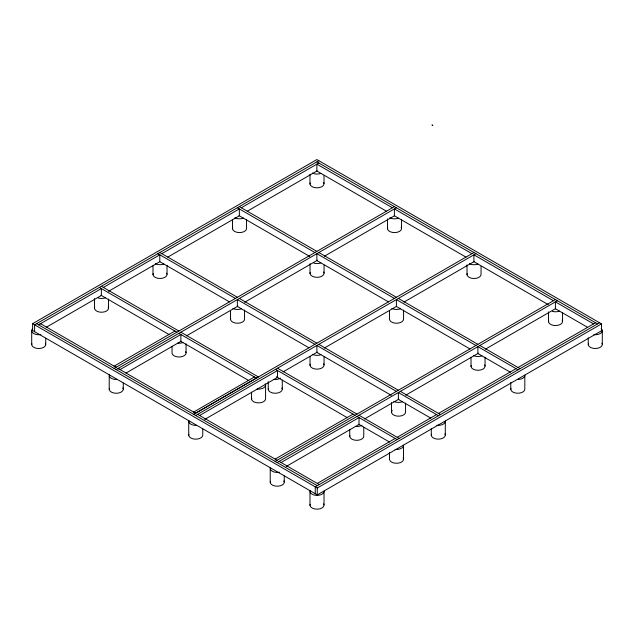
<?xml version="1.0" encoding="UTF-8"?>
<svg xmlns="http://www.w3.org/2000/svg" width="634" height="634" viewBox="0 0 634 634"><rect width="100%" height="100%" fill="white"/><g stroke="black" fill="none" stroke-linecap="round" stroke-linejoin="round"><path stroke-width="0.95" d="M32.619 323.665L316.873 159.562L601.515 323.895L601.515 330.782L317.269 494.892L32.619 330.552L32.619 323.665L317.269 488.006L601.515 323.895M318.854 160.703L34.608 324.814L34.608 331.701M103.342 287.432L159.792 254.836L159.792 261.723L108.477 291.355M161.821 253.663L239.343 208.911L239.343 215.798L167.788 257.111M241.332 207.762L318.854 163.001M46.219 327.295L101.361 295.46L101.361 288.573L38.587 324.814L40.584 323.673L116.125 367.284L114.088 366.167L174.913 331.043M247.3 211.201L317.151 170.871M432.277 124.835L431.92 125.041L432.911 125.611M114.136 368.433L394.403 206.621M116.125 369.582L396.393 207.77M186.404 335.893L237.829 306.198M244.684 302.244L317.539 260.178M324.394 256.223L394.681 215.639M126.055 373.03L180.88 341.377L180.88 334.49L120.056 369.606L118.067 368.457L195.629 413.194L258.418 376.961L180.88 332.192M254.44 376.961L193.616 412.076L195.605 413.225M193.647 414.335L473.915 252.522M195.629 415.484L475.904 253.671M199.599 415.484L277.518 370.502L277.518 377.388L204.734 419.407M283.057 371.896L317.341 352.1M324.196 348.145L396.195 306.579M403.906 302.125L474.192 261.549M275.132 459.095L353.051 414.105M275.14 461.394L555.416 299.573M277.113 462.527L557.405 300.722M281.1 462.535L359.018 417.552L359.018 424.439L286.235 466.458M364.55 418.947L398.834 399.158M405.697 395.196L478.551 353.138M485.406 349.175L555.685 308.599M317.277 483.425L395.196 438.435M397.185 437.294L436.541 414.565M438.514 413.416L516.036 368.655M518.026 367.506L595.548 322.754M599.526 322.754L315.28 486.857L315.28 493.743M316.873 161.852L597.537 323.895M392.406 207.762L316.873 164.151L316.873 171.037L386.463 211.217M471.926 253.671L394.403 208.919L394.403 215.798L465.966 257.119M553.427 300.722L473.915 254.82L473.915 261.707L548.299 304.645M593.567 323.895L555.4 301.863L555.4 308.75L587.623 327.358M239.327 206.605L316.865 251.373M318.854 252.522L396.393 297.283M398.382 298.432L477.885 344.333M479.875 345.482L520.031 368.663M237.338 207.754L314.876 252.522M394.403 298.432L316.865 253.663L316.865 260.55L388.436 301.871M475.904 345.482L396.393 299.581L396.393 306.468L469.913 348.914M518.041 369.812L477.885 346.632L477.885 353.518L510.354 372.261M239.042 215.623L309.764 256.453M159.823 252.506L237.354 297.275M239.343 298.424L316.881 343.184M318.87 344.333L398.382 390.243M400.363 391.384L440.519 414.565M235.365 298.424L157.834 253.655L159.792 254.836M314.892 344.333L237.354 299.573L237.354 306.46L308.924 347.781M396.393 391.384L316.881 345.482L316.881 352.369L391.257 395.315M438.53 415.714L398.374 392.533L398.374 399.42L430.843 418.163M159.538 261.525L229.405 301.863M277.518 368.203L357.029 414.105M359.018 415.254L399.166 438.435M275.536 369.353L355.04 415.254M357.029 416.403L397.185 439.584M276.384 376.731L347.345 417.703M358.741 424.273L389.49 442.033M101.353 286.283L178.891 331.043M99.364 287.432L176.902 332.192M178.891 333.341L256.429 378.11M101.068 295.301L169.238 334.649M180.595 341.211L248.758 380.566M197.61 414.335L277.129 460.244M279.103 461.386L319.267 484.574M36.598 323.665L317.269 485.707M602.3 330.441L602.3 344.214M588.265 337.803L588.265 344.682M562.548 312.411L562.548 321.264M548.513 311.896L548.513 321.731M510.782 382.532L510.782 389.419M485.065 357.14L485.065 366M481.048 266.343L481.048 274.213A7.029 4.058 0 0 1 473.519 278.492A7.029 4.058 0 0 1 467.147 273.626M471.03 357.616L471.03 366.468M467.012 264.846L467.012 274.68M445.306 434.853L445.306 421.079A7.029 4.058 0 0 1 436.874 425.287M431.279 428.441L431.279 435.328M405.554 403.05L405.554 411.902A7.029 4.058 0 0 1 397.114 416.11A7.029 4.058 0 0 1 392.256 410.317M403.565 310.089L403.565 318.942A7.029 4.058 0 0 1 396.955 323.229A7.029 4.058 0 0 1 389.538 319.417L389.538 310.565M403.525 458.976L403.525 445.203A7.029 4.058 0 0 1 395.085 449.411M401.536 219.451L401.536 228.303M391.519 402.535L391.519 412.369M389.49 452.565L389.49 459.444A7.029 4.058 0 0 0 397.827 463.2A7.029 4.058 0 0 0 403.184 457.938M387.509 218.944L387.509 228.779M363.773 427.173L363.773 436.026A7.029 4.058 0 0 1 356.245 440.305A7.029 4.058 0 0 1 349.873 435.439M349.738 429.606L349.738 436.493M324.014 175.681L324.014 183.551M324.053 265.171L324.053 273.04M324.053 356.982L324.053 364.851M324.014 504.878L324.014 491.112A7.029 4.058 0 0 1 316.485 495.392A7.029 4.058 0 0 1 310.121 490.526M317.269 488.006L317.269 494.892M309.986 174.184L309.986 184.018M310.026 263.673L310.026 273.508M310.026 356.466L310.026 365.319M309.986 491.58L309.986 505.353M284.262 476.023L284.262 481.927M282.273 380.123L282.273 388.975M270.227 468.629L270.227 482.403M268.245 381.573L268.245 389.442M265.575 384.838L265.575 398.612A7.029 4.058 0 0 1 258.046 402.891A7.029 4.058 0 0 1 251.674 398.025M251.547 392.2L251.547 399.079M246.531 219.427L246.531 228.28A7.029 4.058 0 0 1 239.002 232.567A7.029 4.058 0 0 1 232.638 227.701M244.55 310.089L244.55 318.942A7.029 4.058 0 0 1 237.021 323.229A7.029 4.058 0 0 1 230.649 318.355M232.504 219.903L232.504 228.755M230.514 310.565L230.514 319.417M202.761 428.972L202.761 434.876A7.029 4.058 0 0 1 195.232 439.156A7.029 4.058 0 0 1 188.869 434.29M188.734 421.578L188.734 435.344M186.063 343.858L186.063 352.71M172.036 346.291L172.036 353.178A7.029 4.058 0 0 0 180.373 356.926A7.029 4.058 0 0 0 185.722 351.664M167.027 265.337L167.027 274.189M152.992 265.804L152.992 274.657M123.258 383.071L123.258 388.975M109.222 375.669L109.222 389.442M108.541 299.097L108.541 307.95M94.514 298.582L94.514 308.425M45.735 338.31L45.735 344.214M31.7 330.916L31.7 344.682M510.917 388.365A7.029 4.058 0 0 0 517.289 393.231A7.029 4.058 0 0 0 524.817 388.951L524.817 375.177A7.029 4.058 0 0 1 518.208 379.465M601.959 343.176A7.029 4.058 0 0 1 595.691 348.502A7.029 4.058 0 0 1 588.4 343.628M601.159 328.452A7.029 4.058 0 0 1 601.095 332.961A7.029 4.058 0 0 1 593.86 334.649M444.965 433.814A7.029 4.058 0 0 1 438.696 439.14A7.029 4.058 0 0 1 431.413 434.266M323.673 503.84A7.029 4.058 0 0 1 317.404 509.165A7.029 4.058 0 0 1 310.121 504.292M281.932 387.929A7.029 4.058 0 0 1 275.663 393.254A7.029 4.058 0 0 1 268.372 388.388M280.505 378.133A7.029 4.058 0 0 1 273.833 379.409M402.4 401.758A7.029 4.058 0 0 1 393.865 401.393M108.2 306.911A7.029 4.058 0 0 1 101.939 312.237A7.029 4.058 0 0 1 94.648 307.363M105.387 297.806A7.029 4.058 0 0 1 98.373 298.043M265.234 383.8A7.029 4.058 0 0 1 257.135 389.046M362.006 425.184A7.029 4.058 0 0 1 355.333 426.46M484.717 364.954A7.029 4.058 0 0 1 478.456 370.28A7.029 4.058 0 0 1 471.165 365.414M481.911 355.848A7.029 4.058 0 0 1 473.376 355.492M323.673 182.513A7.029 4.058 0 0 1 317.404 187.838A7.029 4.058 0 0 1 310.121 182.964M320.859 173.407A7.029 4.058 0 0 1 312.324 173.042M477.893 264.061A7.029 4.058 0 0 1 469.358 263.704M182.909 342.558A7.029 4.058 0 0 1 177.631 343.145M196.152 425.39A7.029 4.058 0 0 1 188.869 420.516M562.199 320.225A7.029 4.058 0 0 1 555.939 325.551A7.029 4.058 0 0 1 548.648 320.677M559.394 311.12A7.029 4.058 0 0 1 552.372 311.349M166.679 273.151A7.029 4.058 0 0 1 160.418 278.477A7.029 4.058 0 0 1 153.127 273.603M163.865 264.045A7.029 4.058 0 0 1 155.338 263.681M122.909 387.929A7.029 4.058 0 0 1 116.648 393.254A7.029 4.058 0 0 1 109.357 388.388M116.648 379.489A7.029 4.058 0 0 1 109.357 374.615M323.712 272.002A7.029 4.058 0 0 1 317.444 277.327A7.029 4.058 0 0 1 310.161 272.454M320.899 262.896A7.029 4.058 0 0 1 313.885 263.126M241.388 308.798A7.029 4.058 0 0 1 232.86 308.441M283.913 480.889A7.029 4.058 0 0 1 277.652 486.215A7.029 4.058 0 0 1 270.361 481.341M279.451 472.243A7.029 4.058 0 0 1 270.361 467.575M323.712 363.805A7.029 4.058 0 0 1 317.444 369.139A7.029 4.058 0 0 1 310.161 364.265M320.899 354.707A7.029 4.058 0 0 1 312.364 354.343M45.386 343.176A7.029 4.058 0 0 1 39.126 348.502A7.029 4.058 0 0 1 31.835 343.628M40.925 334.53A7.029 4.058 0 0 1 33.396 333.333A7.029 4.058 0 0 1 32.437 328.856M401.195 227.265A7.029 4.058 0 0 1 394.927 232.591A7.029 4.058 0 0 1 387.643 227.717M398.382 218.159A7.029 4.058 0 0 1 389.847 217.803M400.411 308.798A7.029 4.058 0 0 1 391.875 308.441M243.377 218.136A7.029 4.058 0 0 1 234.842 217.779"/></g></svg>
